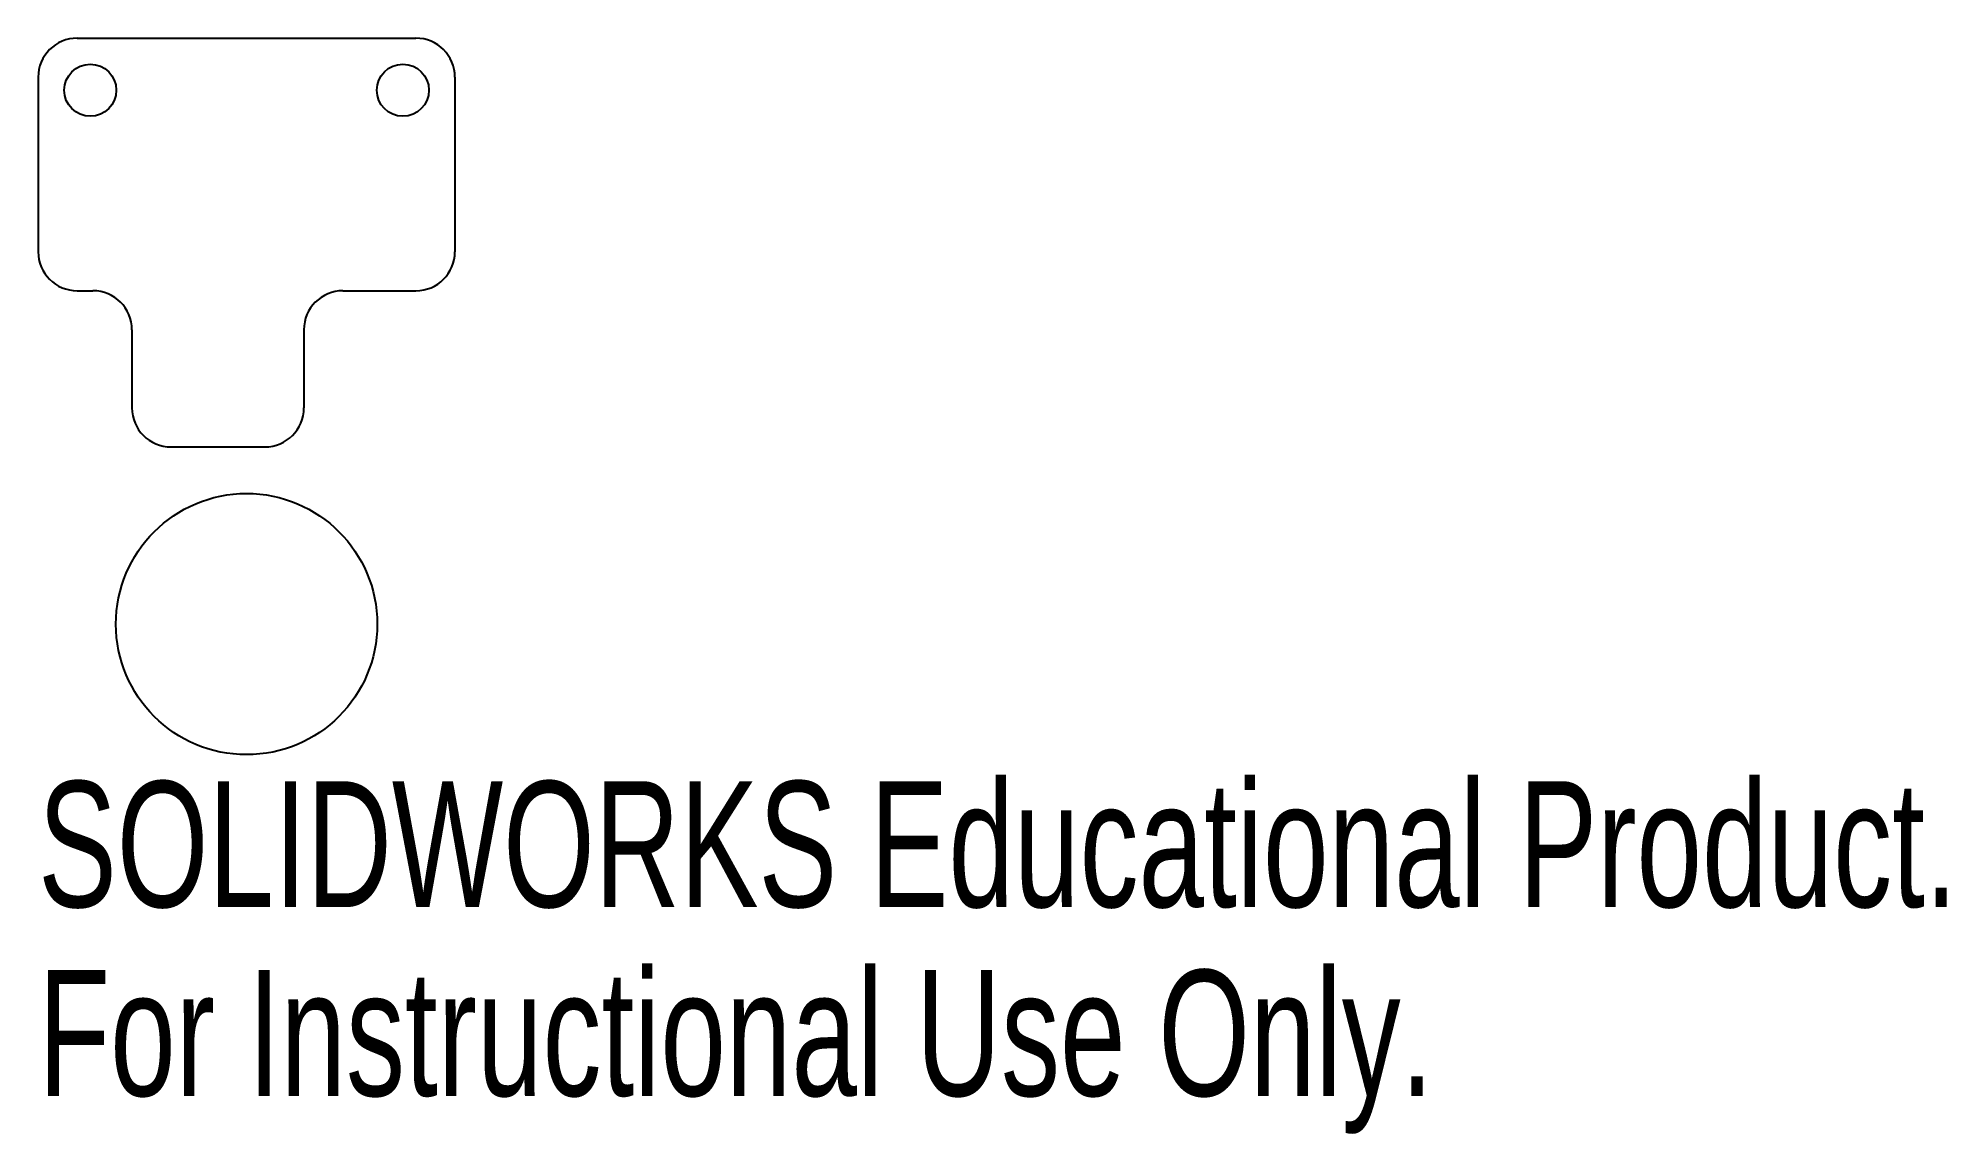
# Model space of a CAD drawing. Header units: millimetres. Extents: x -8 to 65.3, y -19.6 to 22.5.
import ezdxf

# ---------------------------------------------------------------- set-up
doc = ezdxf.new("R2010")
doc.units = ezdxf.units.MM
doc.styles.add('SLDTEXTSTYLE0', font='TXT', dxfattribs={"width": 0.7})

msp = doc.modelspace()

# ---------------------------------------------------------------- linework, layer by layer
at = {"color": 7, "linetype": 'Continuous', "lineweight": 25}
for p, q in [((-6.5, 22.5), (6.5, 22.5)), ((-8, 21), (-8, 14.3)), ((8, 21), (8, 14.3)), ((-6.5, 12.8), (-5.9, 12.8)), ((3.7, 12.8), (6.5, 12.8)), ((-4.4, 11.3), (-4.4, 8.3)), ((2.2, 11.3), (2.2, 8.3)), ((-2.9, 6.8), (0.7, 6.8))]:
    msp.add_line(p, q, dxfattribs=at)
for centre, radius in [((-6, 20.5), 1), ((6, 20.5), 1), ((0, 0), 5.015)]:
    msp.add_circle(centre, radius, dxfattribs=at)
for centre, start, end in [((-6.5, 21), 90, 180), ((6.5, 21), 0, 90), ((-6.5, 14.3), 180, 270), ((6.5, 14.3), 270, 0), ((-5.9, 11.3), 0, 90), ((3.7, 11.3), 90, 180), ((-2.9, 8.3), 180, 270), ((0.7, 8.3), 270, 0)]:
    msp.add_arc(centre, 1.5, start, end, dxfattribs=at)

# ---------------------------------------------------------------- texts
at = {"color": 7, "linetype": 'Continuous', "char_height": 4.83362, "attachment_point": 1, "style": 'SLDTEXTSTYLE0'}
for s, insert in [('SOLIDWORKS Educational Product.', (-8, -6.035)), ('For Instructional Use Only.', (-8, -13.285))]:
    msp.add_mtext(s, dxfattribs=dict(at, insert=insert))

doc.saveas('drawing.dxf')
